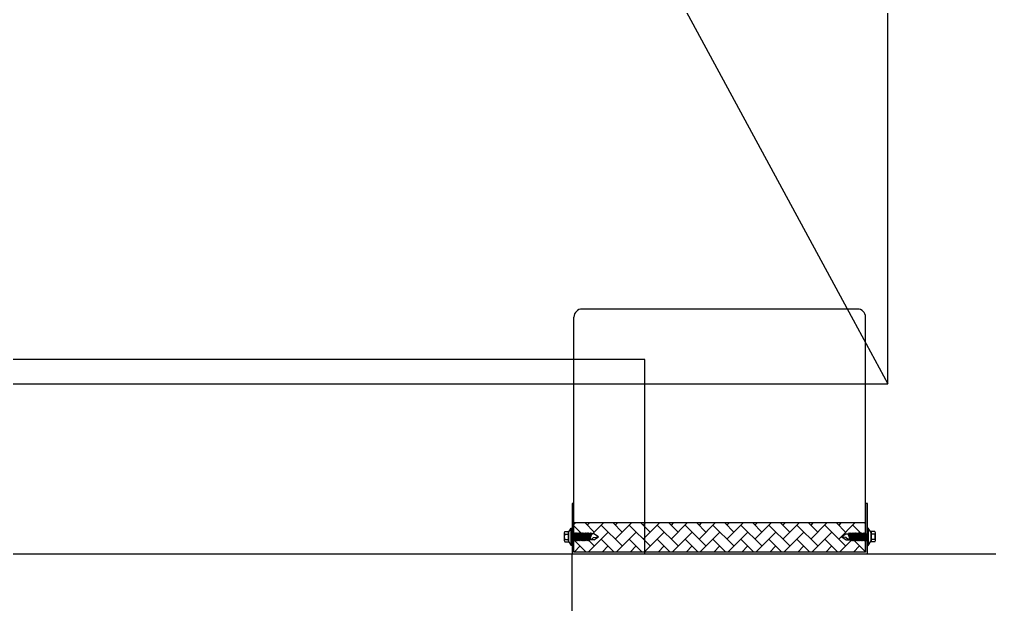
# Model space of a CAD drawing. Header units: millimetres. Extents: x -27104 to 125781, y -3376 to 46996.
# Drawn here: x 57112.97 to 57132.49, y 18528.9 to 18540.68 of the extents above; entities that cross this region are included whole.
import ezdxf

# ---------------------------------------------------------------- set-up
doc = ezdxf.new("R2010")
doc.units = ezdxf.units.MM
doc.header["$LTSCALE"] = 100
doc.header["$MEASUREMENT"] = 0
doc.layers.get('0').update_dxf_attribs({"linetype": 'CONTINUOUS'})
doc.layers.add('ELE9', color=9, linetype='CONTINUOUS')
doc.layers.add('주차-화물', color=251, linetype='CONTINUOUS')

# ---------------------------------------------------------------- blocks, each defined once
blk = doc.blocks.new('sdfsgfdgdfg')
at = {"layer": '주차-화물', "ltscale": 0.1}
blk.add_lwpolyline([(36469107.63, 558896.34), (36469107.63, 564896.34), (36465857.63, 564896.34), (36465857.63, 558896.34), (36469107.63, 558896.34), (36465857.63, 564896.34)], dxfattribs=at)
blk = doc.blocks.new('ggtyu')
at = {"layer": 'ELE9', "color": 253}
for p, q in [((56940.377, 18698.652), (56934.834, 18698.652)), ((56934.671, 18693.761), (56934.671, 18698.489)), ((56940.54, 18693.761), (56940.54, 18698.489)), ((56940.54, 18694.348), (56934.671, 18694.348)), ((56934.671, 18693.761), (56934.671, 18694.348)), ((56940.54, 18694.348), (56940.54, 18693.761)), ((56934.476, 18694.147), (56934.476, 18693.988)), ((56934.485, 18694.171), (56934.558, 18694.171)), ((56934.558, 18694.152), (56934.616, 18694.244)), ((56934.558, 18694.171), (56934.558, 18693.965)), ((56934.558, 18693.984), (56934.558, 18694.152)), ((56934.616, 18693.892), (56934.616, 18694.244)), ((56934.616, 18694.244), (56934.632, 18694.244)), ((56934.616, 18694.244), (56934.616, 18693.892)), ((56934.632, 18694.244), (56934.632, 18693.892)), ((56934.679, 18694.149), (56934.632, 18694.034)), ((56934.663, 18694.129), (56934.632, 18694.129)), ((56934.632, 18694.016), (56934.679, 18694.129)), ((56934.663, 18694.129), (56934.632, 18694.054)), ((56934.715, 18694.149), (56934.648, 18693.987)), ((56934.715, 18694.149), (56934.648, 18693.987)), ((56934.699, 18694.129), (56934.648, 18694.006)), ((56934.679, 18694.149), (56934.663, 18694.129)), ((56934.664, 18694.006), (56934.715, 18694.129)), ((56934.687, 18694.129), (56934.679, 18694.149)), ((56934.679, 18694.149), (56934.695, 18694.129)), ((56934.679, 18694.129), (56934.679, 18694.149)), ((56934.699, 18694.129), (56934.679, 18694.129)), ((56934.751, 18694.149), (56934.684, 18693.987)), ((56934.751, 18694.149), (56934.684, 18693.987)), ((56934.735, 18694.129), (56934.684, 18694.006)), ((56934.715, 18694.149), (56934.699, 18694.129)), ((56934.7, 18694.006), (56934.751, 18694.129)), ((56934.723, 18694.129), (56934.715, 18694.149)), ((56934.715, 18694.149), (56934.731, 18694.129)), ((56934.715, 18694.129), (56934.715, 18694.149)), ((56934.735, 18694.129), (56934.715, 18694.129)), ((56934.787, 18694.149), (56934.72, 18693.987)), ((56934.787, 18694.149), (56934.72, 18693.987)), ((56934.771, 18694.129), (56934.72, 18694.006)), ((56934.751, 18694.149), (56934.735, 18694.129)), ((56934.736, 18694.006), (56934.787, 18694.129)), ((56934.759, 18694.129), (56934.751, 18694.149)), ((56934.751, 18694.149), (56934.767, 18694.129)), ((56934.751, 18694.129), (56934.751, 18694.149)), ((56934.771, 18694.129), (56934.751, 18694.129)), ((56934.823, 18694.149), (56934.756, 18693.987)), ((56934.823, 18694.149), (56934.756, 18693.987)), ((56934.807, 18694.129), (56934.756, 18694.006)), ((56934.787, 18694.149), (56934.771, 18694.129)), ((56934.771, 18694.006), (56934.823, 18694.129)), ((56934.795, 18694.129), (56934.787, 18694.149)), ((56934.787, 18694.149), (56934.802, 18694.129)), ((56934.787, 18694.129), (56934.787, 18694.149)), ((56934.807, 18694.129), (56934.787, 18694.129)), ((56934.858, 18694.149), (56934.792, 18693.987)), ((56934.858, 18694.149), (56934.792, 18693.987)), ((56934.843, 18694.129), (56934.792, 18694.006)), ((56934.823, 18694.149), (56934.807, 18694.129)), ((56934.807, 18694.006), (56934.858, 18694.129)), ((56934.83, 18694.129), (56934.823, 18694.149)), ((56934.823, 18694.149), (56934.838, 18694.129)), ((56934.823, 18694.129), (56934.823, 18694.149)), ((56934.843, 18694.129), (56934.823, 18694.129)), ((56934.894, 18694.149), (56934.827, 18693.987)), ((56934.894, 18694.149), (56934.827, 18693.987)), ((56934.879, 18694.129), (56934.827, 18694.006)), ((56934.858, 18694.149), (56934.843, 18694.129)), ((56934.843, 18694.006), (56934.894, 18694.129)), ((56934.866, 18694.129), (56934.858, 18694.149)), ((56934.858, 18694.149), (56934.874, 18694.129)), ((56934.858, 18694.129), (56934.858, 18694.149)), ((56934.879, 18694.129), (56934.858, 18694.129)), ((56934.93, 18694.149), (56934.863, 18693.987)), ((56934.93, 18694.149), (56934.863, 18693.987)), ((56934.914, 18694.129), (56934.863, 18694.006)), ((56934.894, 18694.149), (56934.879, 18694.129)), ((56934.879, 18694.006), (56934.93, 18694.129)), ((56934.902, 18694.129), (56934.894, 18694.149)), ((56934.894, 18694.149), (56934.91, 18694.129)), ((56934.894, 18694.129), (56934.894, 18694.149)), ((56934.914, 18694.129), (56934.894, 18694.129)), ((56934.966, 18694.149), (56934.899, 18693.987)), ((56934.966, 18694.149), (56934.899, 18693.987)), ((56934.95, 18694.129), (56934.899, 18694.006)), ((56934.93, 18694.149), (56934.914, 18694.129)), ((56934.915, 18694.006), (56934.966, 18694.129)), ((56934.938, 18694.129), (56934.93, 18694.149)), ((56934.93, 18694.149), (56934.946, 18694.129)), ((56934.93, 18694.129), (56934.93, 18694.149)), ((56934.95, 18694.129), (56934.93, 18694.129)), ((56935.002, 18694.149), (56934.935, 18693.987)), ((56935.002, 18694.149), (56934.935, 18693.987)), ((56934.986, 18694.129), (56934.935, 18694.006)), ((56934.966, 18694.149), (56934.95, 18694.129)), ((56934.951, 18694.006), (56935.002, 18694.129)), ((56934.974, 18694.129), (56934.966, 18694.149)), ((56934.966, 18694.149), (56934.982, 18694.129)), ((56934.966, 18694.129), (56934.966, 18694.149)), ((56934.986, 18694.129), (56934.966, 18694.129)), ((56935.002, 18694.149), (56934.986, 18694.129)), ((56935.03, 18694.129), (56934.995, 18694.046)), ((56935.01, 18694.129), (56935.002, 18694.149)), ((56935.002, 18694.149), (56935.018, 18694.129)), ((56935.002, 18694.129), (56935.002, 18694.149)), ((56935.07, 18694.129), (56935.002, 18694.129)), ((56935.164, 18694.068), (56935.07, 18694.129)), ((56940.048, 18694.068), (56940.142, 18694.129)), ((56940.142, 18694.129), (56940.21, 18694.129)), ((56940.182, 18694.129), (56940.217, 18694.046)), ((56940.21, 18694.149), (56940.194, 18694.129)), ((56940.202, 18694.129), (56940.21, 18694.149)), ((56940.21, 18694.149), (56940.277, 18693.987)), ((56940.21, 18694.149), (56940.277, 18693.987)), ((56940.21, 18694.129), (56940.21, 18694.149)), ((56940.21, 18694.149), (56940.226, 18694.129)), ((56940.261, 18694.006), (56940.21, 18694.129)), ((56940.226, 18694.129), (56940.246, 18694.129)), ((56940.226, 18694.129), (56940.277, 18694.006)), ((56940.246, 18694.149), (56940.23, 18694.129)), ((56940.238, 18694.129), (56940.246, 18694.149)), ((56940.246, 18694.149), (56940.313, 18693.987)), ((56940.246, 18694.149), (56940.313, 18693.987)), ((56940.246, 18694.129), (56940.246, 18694.149)), ((56940.246, 18694.149), (56940.261, 18694.129)), ((56940.297, 18694.006), (56940.246, 18694.129)), ((56940.261, 18694.129), (56940.282, 18694.129)), ((56940.261, 18694.129), (56940.313, 18694.006)), ((56940.282, 18694.149), (56940.266, 18694.129)), ((56940.274, 18694.129), (56940.282, 18694.149)), ((56940.282, 18694.149), (56940.348, 18693.987)), ((56940.282, 18694.149), (56940.348, 18693.987)), ((56940.282, 18694.129), (56940.282, 18694.149)), ((56940.282, 18694.149), (56940.297, 18694.129)), ((56940.333, 18694.006), (56940.282, 18694.129)), ((56940.297, 18694.129), (56940.317, 18694.129)), ((56940.297, 18694.129), (56940.348, 18694.006)), ((56940.317, 18694.149), (56940.302, 18694.129)), ((56940.31, 18694.129), (56940.317, 18694.149)), ((56940.317, 18694.149), (56940.384, 18693.987)), ((56940.317, 18694.149), (56940.384, 18693.987)), ((56940.317, 18694.129), (56940.317, 18694.149)), ((56940.317, 18694.149), (56940.333, 18694.129)), ((56940.369, 18694.006), (56940.317, 18694.129)), ((56940.333, 18694.129), (56940.353, 18694.129)), ((56940.333, 18694.129), (56940.384, 18694.006)), ((56940.353, 18694.149), (56940.338, 18694.129)), ((56940.345, 18694.129), (56940.353, 18694.149)), ((56940.353, 18694.149), (56940.42, 18693.987)), ((56940.353, 18694.149), (56940.42, 18693.987)), ((56940.353, 18694.129), (56940.353, 18694.149)), ((56940.353, 18694.149), (56940.369, 18694.129)), ((56940.404, 18694.006), (56940.353, 18694.129)), ((56940.369, 18694.129), (56940.389, 18694.129)), ((56940.369, 18694.129), (56940.42, 18694.006)), ((56940.389, 18694.149), (56940.373, 18694.129)), ((56940.381, 18694.129), (56940.389, 18694.149)), ((56940.389, 18694.149), (56940.456, 18693.987)), ((56940.389, 18694.149), (56940.456, 18693.987)), ((56940.389, 18694.129), (56940.389, 18694.149)), ((56940.389, 18694.149), (56940.405, 18694.129)), ((56940.44, 18694.006), (56940.389, 18694.129)), ((56940.405, 18694.129), (56940.425, 18694.129)), ((56940.405, 18694.129), (56940.456, 18694.006)), ((56940.425, 18694.149), (56940.409, 18694.129)), ((56940.417, 18694.129), (56940.425, 18694.149)), ((56940.425, 18694.149), (56940.492, 18693.987)), ((56940.425, 18694.149), (56940.492, 18693.987)), ((56940.425, 18694.129), (56940.425, 18694.149)), ((56940.425, 18694.149), (56940.441, 18694.129)), ((56940.476, 18694.006), (56940.425, 18694.129)), ((56940.441, 18694.129), (56940.461, 18694.129)), ((56940.441, 18694.129), (56940.492, 18694.006)), ((56940.461, 18694.149), (56940.445, 18694.129)), ((56940.453, 18694.129), (56940.461, 18694.149)), ((56940.461, 18694.149), (56940.528, 18693.987)), ((56940.461, 18694.149), (56940.528, 18693.987)), ((56940.461, 18694.129), (56940.461, 18694.149)), ((56940.461, 18694.149), (56940.477, 18694.129)), ((56940.512, 18694.006), (56940.461, 18694.129)), ((56940.477, 18694.129), (56940.497, 18694.129)), ((56940.477, 18694.129), (56940.528, 18694.006)), ((56940.497, 18694.149), (56940.481, 18694.129)), ((56940.489, 18694.129), (56940.497, 18694.149)), ((56940.497, 18694.149), (56940.564, 18693.987)), ((56940.497, 18694.149), (56940.564, 18693.987)), ((56940.497, 18694.129), (56940.497, 18694.149)), ((56940.497, 18694.149), (56940.512, 18694.129)), ((56940.548, 18694.006), (56940.497, 18694.129)), ((56940.512, 18694.129), (56940.533, 18694.129)), ((56940.512, 18694.129), (56940.564, 18694.006)), ((56940.533, 18694.149), (56940.517, 18694.129)), ((56940.525, 18694.129), (56940.533, 18694.149)), ((56940.533, 18694.149), (56940.58, 18694.034)), ((56940.533, 18694.129), (56940.533, 18694.149)), ((56940.533, 18694.149), (56940.548, 18694.129)), ((56940.58, 18694.016), (56940.533, 18694.129)), ((56940.548, 18694.129), (56940.58, 18694.129)), ((56940.548, 18694.129), (56940.58, 18694.054)), ((56940.595, 18694.244), (56940.58, 18694.244)), ((56940.58, 18694.244), (56940.58, 18693.892)), ((56940.595, 18693.892), (56940.595, 18694.244)), ((56940.654, 18694.152), (56940.595, 18694.244)), ((56940.595, 18694.244), (56940.595, 18693.892)), ((56940.654, 18694.171), (56940.654, 18693.965)), ((56940.726, 18694.171), (56940.654, 18694.171)), ((56940.654, 18693.984), (56940.654, 18694.152)), ((56940.736, 18694.147), (56940.736, 18693.988)), ((56934.485, 18694.121), (56934.558, 18694.121)), ((56934.485, 18694.015), (56934.558, 18694.015)), ((56934.485, 18693.965), (56934.558, 18693.965)), ((56934.616, 18693.892), (56934.558, 18693.984)), ((56934.648, 18694.006), (56934.632, 18694.006)), ((56934.648, 18693.987), (56934.632, 18694.006)), ((56934.64, 18694.006), (56934.648, 18693.987)), ((56934.648, 18693.987), (56934.664, 18694.006)), ((56934.648, 18694.006), (56934.648, 18693.987)), ((56934.684, 18694.006), (56934.664, 18694.006)), ((56934.684, 18693.987), (56934.668, 18694.006)), ((56934.676, 18694.006), (56934.684, 18693.987)), ((56934.684, 18693.987), (56934.7, 18694.006)), ((56934.684, 18694.006), (56934.684, 18693.987)), ((56934.72, 18694.006), (56934.7, 18694.006)), ((56934.72, 18693.987), (56934.704, 18694.006)), ((56934.712, 18694.006), (56934.72, 18693.987)), ((56934.72, 18693.987), (56934.736, 18694.006)), ((56934.72, 18694.006), (56934.72, 18693.987)), ((56934.756, 18694.006), (56934.736, 18694.006)), ((56934.756, 18693.987), (56934.74, 18694.006)), ((56934.748, 18694.006), (56934.756, 18693.987)), ((56934.756, 18693.987), (56934.771, 18694.006)), ((56934.756, 18694.006), (56934.756, 18693.987)), ((56934.792, 18694.006), (56934.771, 18694.006)), ((56934.792, 18693.987), (56934.776, 18694.006)), ((56934.784, 18694.006), (56934.792, 18693.987)), ((56934.792, 18693.987), (56934.807, 18694.006)), ((56934.792, 18694.006), (56934.792, 18693.987)), ((56934.827, 18694.006), (56934.807, 18694.006)), ((56934.827, 18693.987), (56934.812, 18694.006)), ((56934.82, 18694.006), (56934.827, 18693.987)), ((56934.827, 18693.987), (56934.843, 18694.006)), ((56934.827, 18694.006), (56934.827, 18693.987)), ((56934.863, 18694.006), (56934.843, 18694.006)), ((56934.863, 18693.987), (56934.848, 18694.006)), ((56934.855, 18694.006), (56934.863, 18693.987)), ((56934.863, 18693.987), (56934.879, 18694.006)), ((56934.863, 18694.006), (56934.863, 18693.987)), ((56934.899, 18694.006), (56934.879, 18694.006)), ((56934.899, 18693.987), (56934.883, 18694.006)), ((56934.891, 18694.006), (56934.899, 18693.987)), ((56934.899, 18693.987), (56934.915, 18694.006)), ((56934.899, 18694.006), (56934.899, 18693.987)), ((56934.935, 18694.006), (56934.915, 18694.006)), ((56934.935, 18693.987), (56934.919, 18694.006)), ((56934.927, 18694.006), (56934.935, 18693.987)), ((56934.935, 18693.987), (56934.951, 18694.006)), ((56934.935, 18694.006), (56934.935, 18693.987)), ((56934.971, 18694.006), (56934.951, 18694.006)), ((56934.971, 18693.987), (56934.955, 18694.006)), ((56934.963, 18694.006), (56934.971, 18693.987)), ((56934.995, 18694.046), (56934.971, 18693.987)), ((56934.995, 18694.046), (56934.971, 18693.987)), ((56934.979, 18694.026), (56934.971, 18694.006)), ((56934.971, 18693.987), (56934.987, 18694.006)), ((56934.971, 18694.006), (56934.971, 18693.987)), ((56934.995, 18694.046), (56934.979, 18694.026)), ((56934.987, 18694.006), (56934.995, 18694.026)), ((56935.07, 18694.006), (56934.987, 18694.006)), ((56934.995, 18694.026), (56934.995, 18694.046)), ((56934.995, 18694.046), (56935.017, 18694.006)), ((56935.017, 18694.006), (56935.066, 18694.054)), ((56935.066, 18694.054), (56935.164, 18694.068)), ((56935.07, 18694.006), (56935.164, 18694.068)), ((56940.142, 18694.006), (56940.048, 18694.068)), ((56940.145, 18694.054), (56940.048, 18694.068)), ((56940.142, 18694.006), (56940.225, 18694.006)), ((56940.194, 18694.006), (56940.145, 18694.054)), ((56940.217, 18694.046), (56940.194, 18694.006)), ((56940.217, 18694.046), (56940.241, 18693.987)), ((56940.217, 18694.046), (56940.241, 18693.987)), ((56940.217, 18694.026), (56940.217, 18694.046)), ((56940.217, 18694.046), (56940.232, 18694.026)), ((56940.225, 18694.006), (56940.217, 18694.026)), ((56940.241, 18693.987), (56940.225, 18694.006)), ((56940.232, 18694.026), (56940.241, 18694.006)), ((56940.241, 18694.006), (56940.261, 18694.006)), ((56940.241, 18694.006), (56940.241, 18693.987)), ((56940.249, 18694.006), (56940.241, 18693.987)), ((56940.241, 18693.987), (56940.257, 18694.006)), ((56940.277, 18693.987), (56940.261, 18694.006)), ((56940.277, 18694.006), (56940.297, 18694.006)), ((56940.285, 18694.006), (56940.277, 18693.987)), ((56940.277, 18693.987), (56940.292, 18694.006)), ((56940.277, 18694.006), (56940.277, 18693.987)), ((56940.313, 18693.987), (56940.297, 18694.006)), ((56940.313, 18694.006), (56940.333, 18694.006)), ((56940.32, 18694.006), (56940.313, 18693.987)), ((56940.313, 18693.987), (56940.328, 18694.006)), ((56940.313, 18694.006), (56940.313, 18693.987)), ((56940.348, 18693.987), (56940.333, 18694.006)), ((56940.348, 18694.006), (56940.369, 18694.006)), ((56940.348, 18694.006), (56940.348, 18693.987)), ((56940.356, 18694.006), (56940.348, 18693.987)), ((56940.348, 18693.987), (56940.364, 18694.006)), ((56940.384, 18693.987), (56940.369, 18694.006)), ((56940.384, 18694.006), (56940.404, 18694.006)), ((56940.392, 18694.006), (56940.384, 18693.987)), ((56940.384, 18693.987), (56940.4, 18694.006)), ((56940.384, 18694.006), (56940.384, 18693.987)), ((56940.42, 18693.987), (56940.404, 18694.006)), ((56940.42, 18694.006), (56940.44, 18694.006)), ((56940.428, 18694.006), (56940.42, 18693.987)), ((56940.42, 18693.987), (56940.436, 18694.006)), ((56940.42, 18694.006), (56940.42, 18693.987)), ((56940.456, 18693.987), (56940.44, 18694.006)), ((56940.456, 18694.006), (56940.476, 18694.006)), ((56940.464, 18694.006), (56940.456, 18693.987)), ((56940.456, 18693.987), (56940.472, 18694.006)), ((56940.456, 18694.006), (56940.456, 18693.987)), ((56940.492, 18693.987), (56940.476, 18694.006)), ((56940.492, 18694.006), (56940.512, 18694.006)), ((56940.5, 18694.006), (56940.492, 18693.987)), ((56940.492, 18693.987), (56940.508, 18694.006)), ((56940.492, 18694.006), (56940.492, 18693.987)), ((56940.528, 18693.987), (56940.512, 18694.006)), ((56940.528, 18694.006), (56940.548, 18694.006)), ((56940.536, 18694.006), (56940.528, 18693.987)), ((56940.528, 18693.987), (56940.543, 18694.006)), ((56940.528, 18694.006), (56940.528, 18693.987)), ((56940.564, 18693.987), (56940.548, 18694.006)), ((56940.564, 18694.006), (56940.58, 18694.006)), ((56940.571, 18694.006), (56940.564, 18693.987)), ((56940.564, 18693.987), (56940.579, 18694.006)), ((56940.564, 18694.006), (56940.564, 18693.987)), ((56940.595, 18693.892), (56940.654, 18693.984)), ((56940.726, 18694.121), (56940.654, 18694.121)), ((56940.726, 18694.015), (56940.654, 18694.015)), ((56940.726, 18693.965), (56940.654, 18693.965)), ((56934.632, 18693.892), (56934.616, 18693.892)), ((56940.54, 18693.761), (56934.671, 18693.761)), ((56940.58, 18693.892), (56940.595, 18693.892)), ((56934.632, 18684.429), (56934.632, 18693.722)), ((56934.632, 18693.722), (56953.218, 18693.722))]:
    blk.add_line(p, q, dxfattribs=at)
at = {"layer": 'ELE9', "color": 253, "ltscale": 0.002}
for p, q in [((56936.099, 18697.634), (56888.168, 18697.634)), ((56936.099, 18693.722), (56936.099, 18697.634)), ((56934.671, 18694.739), (56934.632, 18694.739)), ((56934.632, 18694.739), (56934.632, 18693.722)), ((56934.671, 18693.761), (56934.671, 18694.739)), ((56940.58, 18694.739), (56940.54, 18694.739)), ((56940.54, 18694.739), (56940.54, 18693.761)), ((56940.58, 18693.722), (56940.58, 18694.739)), ((56934.702, 18694.348), (56934.671, 18694.317)), ((56934.895, 18694.348), (56935.079, 18694.163)), ((56935.264, 18694.348), (56934.939, 18694.022)), ((56934.983, 18694.348), (56934.939, 18694.303)), ((56935.457, 18694.348), (56935.642, 18694.163)), ((56935.826, 18694.348), (56935.501, 18694.022)), ((56935.545, 18694.348), (56935.501, 18694.303)), ((56936.019, 18694.348), (56936.204, 18694.163)), ((56936.389, 18694.348), (56936.063, 18694.022)), ((56936.107, 18694.348), (56936.063, 18694.303)), ((56936.581, 18694.348), (56936.766, 18694.163)), ((56936.951, 18694.348), (56936.625, 18694.022)), ((56936.67, 18694.348), (56936.625, 18694.303)), ((56937.143, 18694.348), (56937.328, 18694.163)), ((56937.513, 18694.348), (56937.188, 18694.022)), ((56937.232, 18694.348), (56937.188, 18694.303)), ((56937.706, 18694.348), (56937.89, 18694.163)), ((56938.075, 18694.348), (56937.75, 18694.022)), ((56937.794, 18694.348), (56937.75, 18694.303)), ((56938.268, 18694.348), (56938.453, 18694.163)), ((56938.637, 18694.348), (56938.312, 18694.022)), ((56938.356, 18694.348), (56938.312, 18694.303)), ((56938.83, 18694.348), (56939.015, 18694.163)), ((56939.2, 18694.348), (56938.874, 18694.022)), ((56938.919, 18694.348), (56938.874, 18694.303)), ((56939.392, 18694.348), (56939.577, 18694.163)), ((56939.762, 18694.348), (56939.436, 18694.022)), ((56939.481, 18694.348), (56939.436, 18694.303)), ((56939.954, 18694.348), (56940.139, 18694.163)), ((56940.324, 18694.348), (56939.999, 18694.022)), ((56940.043, 18694.348), (56939.999, 18694.303)), ((56940.517, 18694.348), (56940.54, 18694.324)), ((56934.671, 18694.29), (56935.079, 18693.882)), ((56934.798, 18694.163), (56934.671, 18694.036)), ((56935.361, 18694.163), (56934.958, 18693.761)), ((56935.22, 18694.303), (56935.642, 18693.882)), ((56935.923, 18694.163), (56935.521, 18693.761)), ((56935.782, 18694.303), (56936.204, 18693.882)), ((56936.485, 18694.163), (56936.083, 18693.761)), ((56936.344, 18694.303), (56936.766, 18693.882)), ((56937.047, 18694.163), (56936.645, 18693.761)), ((56936.907, 18694.303), (56937.328, 18693.882)), ((56937.609, 18694.163), (56937.207, 18693.761)), ((56937.469, 18694.303), (56937.89, 18693.882)), ((56938.172, 18694.163), (56937.769, 18693.761)), ((56938.031, 18694.303), (56938.453, 18693.882)), ((56938.734, 18694.163), (56938.332, 18693.761)), ((56938.593, 18694.303), (56939.015, 18693.882)), ((56939.296, 18694.163), (56938.894, 18693.761)), ((56939.155, 18694.303), (56939.577, 18693.882)), ((56939.858, 18694.163), (56939.456, 18693.761)), ((56939.718, 18694.303), (56940.139, 18693.882)), ((56940.42, 18694.163), (56940.018, 18693.761)), ((56940.28, 18694.303), (56940.54, 18694.043)), ((56934.671, 18694.009), (56934.919, 18693.761)), ((56935.22, 18694.022), (56935.482, 18693.761)), ((56935.782, 18694.022), (56936.044, 18693.761)), ((56936.344, 18694.022), (56936.606, 18693.761)), ((56936.907, 18694.022), (56937.168, 18693.761)), ((56937.469, 18694.022), (56937.73, 18693.761)), ((56938.031, 18694.022), (56938.293, 18693.761)), ((56938.593, 18694.022), (56938.855, 18693.761)), ((56939.155, 18694.022), (56939.417, 18693.761)), ((56939.718, 18694.022), (56939.979, 18693.761)), ((56940.28, 18694.022), (56940.54, 18693.762)), ((56940.54, 18693.761), (56934.671, 18693.761)), ((56934.798, 18693.882), (56934.677, 18693.761)), ((56935.361, 18693.882), (56935.239, 18693.761)), ((56935.923, 18693.882), (56935.802, 18693.761)), ((56936.485, 18693.882), (56936.364, 18693.761)), ((56937.047, 18693.882), (56936.926, 18693.761)), ((56937.609, 18693.882), (56937.488, 18693.761)), ((56938.172, 18693.882), (56938.05, 18693.761)), ((56938.734, 18693.882), (56938.613, 18693.761)), ((56939.296, 18693.882), (56939.175, 18693.761)), ((56939.858, 18693.882), (56939.737, 18693.761)), ((56940.42, 18693.882), (56940.299, 18693.761)), ((56888.168, 18693.722), (56936.099, 18693.722)), ((56934.632, 18693.722), (56940.58, 18693.722))]:
    blk.add_line(p, q, dxfattribs=at)
at = {"layer": 'ELE9', "color": 253}
for centre, radius, start, end in [((56934.834, 18698.489), 0.163, 90, 180), ((56940.377, 18698.489), 0.163, 0, 90), ((56934.512, 18694.146), 0.0364, 136.9662, 223.0338), ((56940.7, 18694.146), 0.0364, 316.9662, 43.0338), ((56934.625, 18694.068), 0.149, 159.1195, 200.8805), ((56934.512, 18693.99), 0.0364, 136.9662, 223.0338), ((56940.587, 18694.068), 0.149, 339.1195, 20.8805), ((56940.7, 18693.99), 0.0364, 316.9662, 43.0338)]:
    blk.add_arc(centre, radius, start, end, dxfattribs=at)
at = {"layer": 'ELE9', "color": 253, "xscale": 0.01956378461538462, "yscale": 0.01956378461538462, "zscale": 0.01956378461538462, "rotation": 180}
blk.add_blockref('sdfsgfdgdfg', (770351.175, 29748.656), dxfattribs=at)

msp = doc.modelspace()

# ---------------------------------------------------------------- block references
msp.add_blockref('ggtyu', (189.458, -163.799))

doc.saveas('drawing.dxf')
